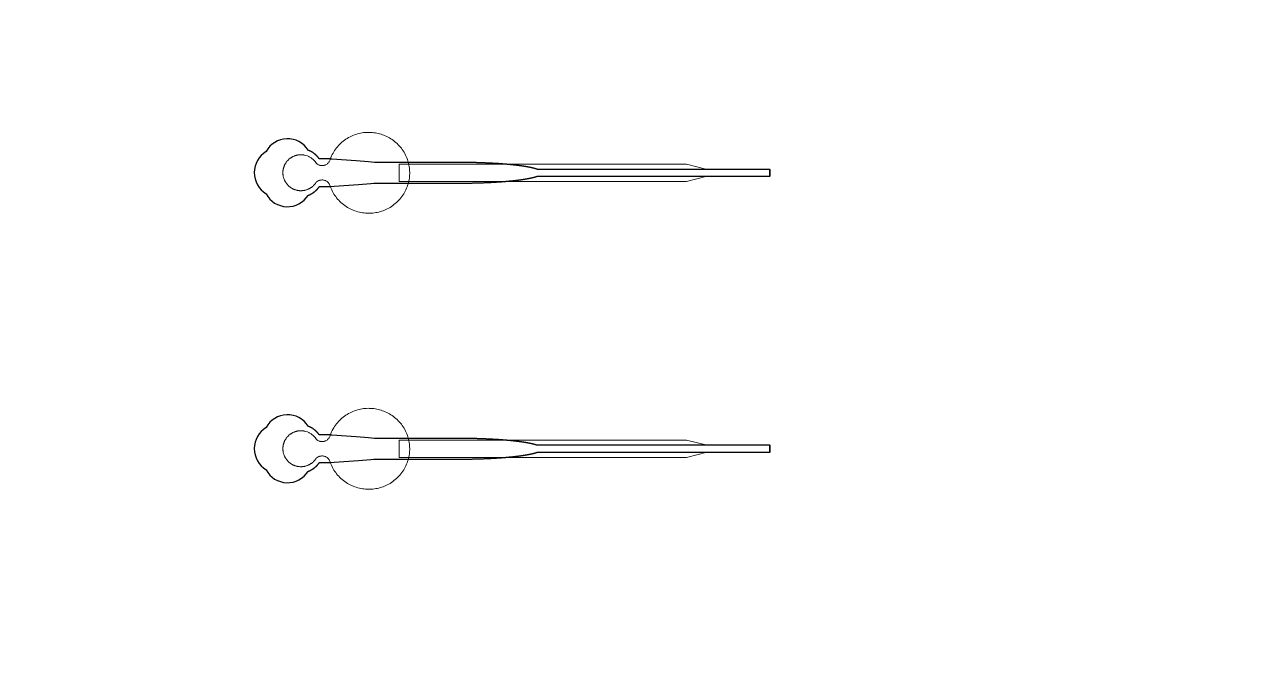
# Model space of a CAD drawing. Header units: inches. Extents: x -52997 to 52003, y -52254 to 52746.
# Drawn here: x 2442 to 11251, y 7933 to 12617 of the extents above; entities that cross this region are included whole.
import ezdxf

# ---------------------------------------------------------------- set-up
doc = ezdxf.new("R2010")
doc.units = ezdxf.units.IN
doc.header["$MEASUREMENT"] = 0
doc.layers.add('1', color=1, linetype='Continuous')
doc.layers.add('2', color=140, linetype='Continuous', lineweight=0)
doc.layers.add('3', color=90, linetype='Continuous', lineweight=0)

msp = doc.modelspace()

# ---------------------------------------------------------------- linework, layer by layer
at = {"layer": '1'}
for points in [[(-16283.4, -47485.7), (0, -47485.7), (16283.4, -47485.7, 5.999107)], [(-16250, -47285.7), (0, -47285.7), (16250, -47285.7, 5.986812)], [(-13685.8, -45485.7), (0, -45485.7), (13685.8, -45485.7, 6.794322)], [(4496.9, 11377.2), (4497.2, 11377.3), (4498.1, 11377.6), (4498.9, 11378), (4499.7, 11378.3), (4500.6, 11378.6), (4501.4, 11379), (4502.3, 11379.4), (4503.1, 11379.7), (4504, 11380.1), (4504.8, 11380.5), (4505.7, 11380.8), (4506.6, 11381.2), (4507.4, 11381.6), (4508.3, 11382), (4509.1, 11382.4), (4510, 11382.8), (4510.8, 11383.3), (4511.7, 11383.7), (4512.6, 11384.1), (4513.4, 11384.5), (4514.3, 11385), (4515.1, 11385.4), (4516, 11385.9), (4516.8, 11386.3), (4517.7, 11386.8), (4518.6, 11387.3), (4519.4, 11387.8), (4520.3, 11388.2), (4521.1, 11388.7), (4522, 11389.2), (4522.8, 11389.7), (4523.7, 11390.2), (4524.5, 11390.8), (4525.4, 11391.3), (4526.2, 11391.8), (4527.1, 11392.3), (4527.9, 11392.9), (4528.8, 11393.4), (4529.6, 11393.9), (4530.5, 11394.5), (4531.3, 11395.1), (4532.1, 11395.6), (4533, 11396.2), (4533.8, 11396.8), (4534.6, 11397.3), (4535.5, 11397.9), (4536.3, 11398.5), (4537.1, 11399.1), (4537.9, 11399.7), (4538.8, 11400.3), (4539.6, 11400.9), (4540.4, 11401.5), (4541.2, 11402.2), (4542, 11402.8), (4542.8, 11403.4), (4543.6, 11404), (4544.4, 11404.7), (4545.2, 11405.3), (4546, 11406), (4546.8, 11406.6), (4547.6, 11407.3), (4548.4, 11407.9), (4549.1, 11408.6), (4549.9, 11409.3), (4550.7, 11409.9), (4551.4, 11410.6), (4552.2, 11411.3), (4553, 11412), (4553.7, 11412.7), (4554.5, 11413.4), (4555.2, 11414), (4555.9, 11414.7), (4556.7, 11415.4), (4557.4, 11416.2), (4558.1, 11416.9), (4558.8, 11417.6), (4559.6, 11418.3), (4560.3, 11419), (4561, 11419.7), (4561.7, 11420.5), (4562.4, 11421.2), (4563.1, 11421.9), (4563.7, 11422.6), (4564.4, 11423.4), (4565.1, 11424.1), (4565.8, 11424.9), (4566.4, 11425.6), (4567.1, 11426.3), (4567.7, 11427.1), (4568.4, 11427.8), (4569, 11428.6), (4569.6, 11429.3), (4570.3, 11430.1), (4570.9, 11430.8), (4571.5, 11431.6), (4572.1, 11432.4), (4572.7, 11433.1), (4573.3, 11433.9), (4573.9, 11434.7), (4574.5, 11435.4), (4575.1, 11436.2), (4575.6, 11436.9), (4576.2, 11437.7), (4576.8, 11438.5), (4577.3, 11439.3), (4577.9, 11440), (4578.4, 11440.8), (4622, 11440.8), (4643.8, 11440.8), (4654.7, 11440.8), (4657.4, 11440.8), (4658.8, 11440.8), (4658.8, 11440.8), (4658.8, 11440.8), (4658.8, 11440.8), (4658.8, 11440.8), (4658.9, 11440.8), (4659, 11440.8), (4659.3, 11440.8), (4660, 11440.9), (4661.4, 11441), (4664.1, 11441.2), (4686.2, 11442.9), (4862.9, 11456.4), (4951.2, 11463.2), (4973.3, 11464.9), (4984.3, 11465.8), (4984.6, 11465.8), (4984.7, 11465.8), (4984.8, 11465.8), (4984.8, 11465.8), (4984.9, 11465.8), (4985.3, 11465.8), (5245.8, 11465.8), (5252.1, 11465.8), (5264.6, 11465.8), (5365.1, 11465.8), (5566.2, 11465.8), (5578.7, 11465.8), (5585, 11465.8), (5588.1, 11465.8), (5589.7, 11465.8), (5590.1, 11465.8), (5590.3, 11465.8), (5590.4, 11465.8), (5590.5, 11465.8), (5590.5, 11465.8), (5590.5, 11465.8), (5591.1, 11465.8), (5595.7, 11465.8), (5600.3, 11465.8), (5604.9, 11465.8), (5609.5, 11465.8), (5614.2, 11465.9), (5618.8, 11465.9), (5623.5, 11465.9), (5628.2, 11465.9), (5632.8, 11466), (5637.6, 11466), (5642.3, 11466.1), (5647, 11466.1), (5651.7, 11466.2), (5656.5, 11466.3), (5661.2, 11466.3), (5666, 11466.4), (5670.7, 11466.5), (5675.5, 11466.6), (5680.3, 11466.6), (5685.1, 11466.7), (5689.9, 11466.8), (5694.7, 11466.9), (5699.5, 11467), (5704.3, 11467.2), (5709.1, 11467.3), (5713.9, 11467.4), (5718.8, 11467.5), (5723.6, 11467.7), (5728.4, 11467.8), (5733.3, 11468), (5738.1, 11468.1), (5742.9, 11468.3), (5747.8, 11468.4), (5752.6, 11468.6), (5757.4, 11468.8), (5762.2, 11468.9), (5767.1, 11469.1), (5771.9, 11469.3), (5776.7, 11469.5), (5781.5, 11469.7), (5786.4, 11469.9), (5791.2, 11470.1), (5796, 11470.3), (5800.8, 11470.6), (5805.6, 11470.8), (5810.3, 11471), (5815.1, 11471.3), (5819.9, 11471.5), (5824.7, 11471.7), (5829.4, 11472), (5834.1, 11472.3), (5838.9, 11472.5), (5843.6, 11472.8), (5848.3, 11473.1), (5853, 11473.4), (5857.7, 11473.6), (5862.3, 11473.9), (5867, 11474.2), (5871.6, 11474.5), (5876.3, 11474.8), (5880.9, 11475.2), (5885.5, 11475.5), (5890, 11475.8), (5892.3, 11476), (5894.6, 11476.1), (5896.9, 11476.3), (5899.1, 11476.5), (5901.4, 11476.7), (5903.6, 11476.8), (5905.9, 11477), (5908.1, 11477.2), (5910.4, 11477.3), (5912.6, 11477.5), (5914.8, 11477.7), (5917.1, 11477.9), (5919.3, 11478.1), (5921.5, 11478.2), (5923.7, 11478.4), (5925.9, 11478.6), (5928.1, 11478.8), (5930.3, 11479), (5932.5, 11479.2), (5934.7, 11479.4), (5936.9, 11479.6), (5939, 11479.7), (5941.2, 11479.9), (5943.3, 11480.1), (5945.5, 11480.3), (5947.6, 11480.5), (5949.8, 11480.7), (5951.9, 11480.9), (5954, 11481.1), (5956.1, 11481.3), (5958.3, 11481.5), (5960.4, 11481.7), (5962.5, 11481.9), (5964.6, 11482.2), (5966.6, 11482.4), (5968.7, 11482.6), (5970.8, 11482.8), (5972.8, 11483), (5974.9, 11483.2), (5977, 11483.4), (5979, 11483.6), (5981, 11483.9), (5983.1, 11484.1), (5985.1, 11484.3), (5987.1, 11484.5), (5989.1, 11484.7), (5991.1, 11485), (5993.1, 11485.2), (5995.1, 11485.4), (5997, 11485.6), (5999, 11485.9), (6001, 11486.1), (6002.9, 11486.3), (6004.8, 11486.6), (6006.8, 11486.8), (6008.7, 11487), (6010.6, 11487.3), (6012.5, 11487.5), (6014.4, 11487.7), (6016.3, 11488), (6018.2, 11488.2), (6020.1, 11488.4), (6021.9, 11488.7), (6023.8, 11488.9), (6025.6, 11489.2), (6027.5, 11489.4), (6029.3, 11489.6), (6031.1, 11489.9), (6032.9, 11490.1), (6034.7, 11490.4), (6036.5, 11490.6), (6038.3, 11490.9), (6040.1, 11491.1), (6041.9, 11491.4), (6043.6, 11491.6), (6045.4, 11491.9), (6047.1, 11492.1), (6048.8, 11492.4), (6050.6, 11492.7), (6052.3, 11492.9), (6054, 11493.2), (6055.7, 11493.4), (6057.3, 11493.7), (6059, 11493.9), (6060.7, 11494.2), (6062.3, 11494.5), (6064, 11494.7), (6065.6, 11495), (6067.2, 11495.3), (6068.8, 11495.5), (6070.4, 11495.8), (6072, 11496.1), (6073.6, 11496.3), (6075.2, 11496.6), (6076.8, 11496.9), (6078.3, 11497.1), (6079.9, 11497.4), (6081.4, 11497.7), (6082.9, 11497.9), (6084.4, 11498.2), (6085.9, 11498.5), (6087.4, 11498.8), (6088.9, 11499), (6090.4, 11499.3), (6091.8, 11499.6), (6093.3, 11499.9), (6094.7, 11500.1), (6096.2, 11500.4), (6097.6, 11500.7), (6099, 11501), (6100.4, 11501.3), (6101.8, 11501.5), (6103.1, 11501.8), (6104.5, 11502.1), (6105.9, 11502.4), (6107.2, 11502.7), (6108.5, 11503), (6109.9, 11503.2), (6111.2, 11503.5), (6112.5, 11503.8), (6113.8, 11504.1), (6115, 11504.4), (6116.3, 11504.7), (6117.6, 11505), (6118.8, 11505.3), (6120.1, 11505.5), (6121.3, 11505.8), (6122.5, 11506.1), (6123.7, 11506.4), (6124.9, 11506.7), (6126.1, 11507), (6127.2, 11507.3), (6128.4, 11507.6), (6129.5, 11507.9), (6130.7, 11508.2), (6131.8, 11508.5), (6132.9, 11508.7), (6134, 11509), (6135.1, 11509.3), (6136.2, 11509.6), (6137.3, 11509.9), (6138.3, 11510.2), (6139.4, 11510.5), (6140.4, 11510.8), (6141.5, 11511.1), (6142.5, 11511.4), (6143.5, 11511.7), (6144.5, 11512), (6145.5, 11512.3), (6146.4, 11512.6), (6147.4, 11512.9), (6148.3, 11513.2), (6149.3, 11513.5), (6150.2, 11513.8), (6151.1, 11514.1), (6152, 11514.4), (6152.9, 11514.7), (6153.8, 11515), (6154.7, 11515.3), (6156.1, 11515.8), (7841.7, 11515.6), (7841.7, 11565.8), (6156.2, 11565.8), (6155.9, 11565.9), (6155, 11566.2), (6154.2, 11566.5), (6153.3, 11566.8), (6152.4, 11567.1), (6151.5, 11567.4), (6150.6, 11567.7), (6149.6, 11568), (6148.7, 11568.3), (6147.7, 11568.6), (6146.8, 11568.9), (6145.8, 11569.2), (6144.8, 11569.5), (6143.8, 11569.8), (6142.8, 11570.1), (6141.8, 11570.4), (6140.8, 11570.7), (6139.7, 11571), (6138.7, 11571.3), (6137.6, 11571.6), (6136.6, 11571.9), (6135.5, 11572.2), (6134.4, 11572.5), (6133.3, 11572.8), (6132.2, 11573), (6131, 11573.3), (6129.9, 11573.6), (6128.8, 11573.9), (6127.6, 11574.2), (6126.4, 11574.5), (6125.2, 11574.8), (6124.1, 11575.1), (6122.8, 11575.4), (6121.6, 11575.7), (6120.4, 11576), (6119.2, 11576.3), (6117.9, 11576.5), (6116.7, 11576.8), (6115.4, 11577.1), (6114.1, 11577.4), (6112.8, 11577.7), (6111.5, 11578), (6110.2, 11578.3), (6108.9, 11578.6), (6107.6, 11578.8), (6106.2, 11579.1), (6104.9, 11579.4), (6103.5, 11579.7), (6102.1, 11580), (6100.7, 11580.3), (6099.3, 11580.5), (6097.9, 11580.8), (6096.5, 11581.1), (6095.1, 11581.4), (6093.6, 11581.7), (6092.2, 11581.9), (6090.7, 11582.2), (6089.3, 11582.5), (6087.8, 11582.8), (6086.3, 11583), (6084.8, 11583.3), (6083.3, 11583.6), (6081.7, 11583.9), (6080.2, 11584.1), (6078.7, 11584.4), (6077.1, 11584.7), (6075.6, 11584.9), (6074, 11585.2), (6072.4, 11585.5), (6070.8, 11585.7), (6069.2, 11586), (6067.6, 11586.3), (6066, 11586.5), (6064.3, 11586.8), (6062.7, 11587.1), (6061, 11587.3), (6059.4, 11587.6), (6057.7, 11587.9), (6056, 11588.1), (6054.3, 11588.4), (6052.6, 11588.6), (6050.9, 11588.9), (6049.2, 11589.1), (6047.5, 11589.4), (6045.7, 11589.7), (6044, 11589.9), (6042.2, 11590.2), (6040.5, 11590.4), (6038.7, 11590.7), (6036.9, 11590.9), (6035.1, 11591.2), (6033.3, 11591.4), (6031.5, 11591.6), (6029.7, 11591.9), (6027.8, 11592.1), (6026, 11592.4), (6024.2, 11592.6), (6022.3, 11592.9), (6020.4, 11593.1), (6018.6, 11593.3), (6016.7, 11593.6), (6014.8, 11593.8), (6012.9, 11594.1), (6011, 11594.3), (6009.1, 11594.5), (6007.2, 11594.8), (6005.2, 11595), (6003.3, 11595.2), (6001.3, 11595.5), (5999.4, 11595.7), (5997.4, 11595.9), (5995.5, 11596.1), (5993.5, 11596.4), (5991.5, 11596.6), (5989.5, 11596.8), (5987.5, 11597), (5985.5, 11597.2), (5983.5, 11597.5), (5981.5, 11597.7), (5979.4, 11597.9), (5977.4, 11598.1), (5975.3, 11598.3), (5973.3, 11598.5), (5971.2, 11598.8), (5969.2, 11599), (5967.1, 11599.2), (5965, 11599.4), (5962.9, 11599.6), (5960.8, 11599.8), (5958.7, 11600), (5956.6, 11600.2), (5954.5, 11600.4), (5952.4, 11600.6), (5950.3, 11600.8), (5948.1, 11601), (5946, 11601.2), (5943.8, 11601.4), (5941.7, 11601.6), (5939.5, 11601.8), (5937.4, 11602), (5935.2, 11602.2), (5933, 11602.4), (5930.8, 11602.6), (5928.6, 11602.8), (5926.4, 11602.9), (5924.3, 11603.1), (5922, 11603.3), (5919.8, 11603.5), (5917.6, 11603.7), (5915.4, 11603.8), (5913.2, 11604), (5910.9, 11604.2), (5908.7, 11604.4), (5906.5, 11604.6), (5904.2, 11604.7), (5902, 11604.9), (5899.7, 11605.1), (5897.5, 11605.2), (5895.2, 11605.4), (5892.9, 11605.6), (5888.4, 11605.9), (5883.8, 11606.2), (5879.2, 11606.5), (5874.6, 11606.9), (5870, 11607.2), (5865.4, 11607.5), (5860.7, 11607.8), (5856.1, 11608), (5851.4, 11608.3), (5846.7, 11608.6), (5842, 11608.9), (5837.3, 11609.2), (5832.6, 11609.4), (5827.9, 11609.7), (5823.1, 11609.9), (5818.4, 11610.2), (5813.6, 11610.4), (5808.9, 11610.7), (5804.1, 11610.9), (5799.3, 11611.1), (5794.5, 11611.3), (5789.8, 11611.5), (5785, 11611.7), (5780.2, 11611.9), (5775.4, 11612.1), (5770.6, 11612.3), (5765.8, 11612.5), (5761, 11612.7), (5756.2, 11612.9), (5751.3, 11613.1), (5746.5, 11613.2), (5741.7, 11613.4), (5736.9, 11613.5), (5732.1, 11613.7), (5727.3, 11613.8), (5722.5, 11614), (5717.7, 11614.1), (5712.9, 11614.2), (5708.1, 11614.3), (5703.3, 11614.5), (5698.5, 11614.6), (5693.8, 11614.7), (5689, 11614.8), (5684.2, 11614.9), (5679.5, 11615), (5674.7, 11615.1), (5670, 11615.1), (5665.2, 11615.2), (5660.5, 11615.3), (5655.8, 11615.4), (5651.1, 11615.4), (5646.4, 11615.5), (5641.7, 11615.5), (5637, 11615.6), (5632.3, 11615.6), (5627.7, 11615.7), (5623, 11615.7), (5618.4, 11615.7), (5613.8, 11615.7), (5609.1, 11615.8), (5604.5, 11615.8), (5602.3, 11615.8), (5601.7, 11615.8), (5601.4, 11615.8), (5601.3, 11615.8), (5601.1, 11615.8), (5599.5, 11615.8), (5593.1, 11615.8), (5580.3, 11615.8), (5529.4, 11615.8), (5325.4, 11615.8), (5274.4, 11615.8), (5248.9, 11615.8), (5242.6, 11615.8), (5241, 11615.8), (4985.2, 11615.8), (4984.8, 11615.8), (4984.8, 11615.8), (4984.7, 11615.8), (4984.7, 11615.8), (4984.6, 11615.8), (4984.3, 11615.8), (4982.9, 11615.9), (4977.4, 11616.3), (4933.2, 11619.7), (4844.9, 11626.5), (4668.2, 11640.1), (4662.7, 11640.5), (4659.9, 11640.7), (4659.3, 11640.8), (4658.9, 11640.8), (4658.9, 11640.8), (4658.8, 11640.8), (4658.8, 11640.8), (4658.8, 11640.8), (4658.8, 11640.8), (4658.8, 11640.8), (4658.4, 11640.8), (4655.7, 11640.8), (4650.3, 11640.8), (4639.4, 11640.8), (4617.6, 11640.8), (4595.8, 11640.8), (4584.9, 11640.8), (4579.4, 11640.8), (4578.7, 11640.8), (4578.6, 11640.8), (4578.5, 11640.8), (4578.4, 11640.8), (4578.4, 11640.8), (4578.4, 11640.8), (4578.4, 11640.8), (4578, 11641.4), (4577.2, 11642.5), (4576.4, 11643.6), (4575.6, 11644.7), (4574.7, 11645.9), (4573.9, 11647), (4573, 11648.1), (4572.2, 11649.2), (4571.3, 11650.3), (4570.4, 11651.4), (4569.5, 11652.5), (4568.5, 11653.6), (4567.6, 11654.7), (4566.6, 11655.8), (4565.7, 11656.9), (4564.7, 11658), (4563.7, 11659.1), (4562.7, 11660.2), (4561.7, 11661.2), (4560.7, 11662.3), (4559.6, 11663.4), (4558.6, 11664.4), (4557.5, 11665.5), (4556.4, 11666.5), (4555.3, 11667.6), (4554.2, 11668.6), (4553.1, 11669.6), (4552, 11670.6), (4550.9, 11671.6), (4549.7, 11672.6), (4548.6, 11673.6), (4547.4, 11674.6), (4546.2, 11675.6), (4545, 11676.6), (4543.8, 11677.5), (4542.6, 11678.5), (4541.4, 11679.4), (4540.2, 11680.4), (4538.9, 11681.3), (4537.7, 11682.2), (4536.4, 11683.1), (4535.2, 11684), (4533.9, 11684.9), (4532.6, 11685.8), (4531.3, 11686.7), (4530, 11687.5), (4528.7, 11688.4), (4527.4, 11689.2), (4526, 11690), (4524.7, 11690.8), (4523.4, 11691.6), (4522, 11692.4), (4520.7, 11693.2), (4519.3, 11694), (4517.9, 11694.7), (4516.5, 11695.5), (4515.2, 11696.2), (4513.8, 11696.9), (4512.4, 11697.6), (4511, 11698.3), (4509.6, 11699), (4508.2, 11699.7), (4506.7, 11700.3), (4505.3, 11700.9), (4503.9, 11701.6), (4502.5, 11702.2), (4501.1, 11702.8), (4499.6, 11703.3), (4498.2, 11703.9), (4497, 11704.4, 0.576044), (4192.4, 11695.1, 0.560065), (4192.4, 11388.6, 0.578435)], [(4496.9, 9377.2), (4497.2, 9377.3), (4498.1, 9377.6), (4498.9, 9378), (4499.7, 9378.3), (4500.6, 9378.6), (4501.4, 9379), (4502.3, 9379.4), (4503.1, 9379.7), (4504, 9380.1), (4504.8, 9380.5), (4505.7, 9380.8), (4506.6, 9381.2), (4507.4, 9381.6), (4508.3, 9382), (4509.1, 9382.4), (4510, 9382.8), (4510.8, 9383.3), (4511.7, 9383.7), (4512.6, 9384.1), (4513.4, 9384.5), (4514.3, 9385), (4515.1, 9385.4), (4516, 9385.9), (4516.8, 9386.3), (4517.7, 9386.8), (4518.6, 9387.3), (4519.4, 9387.8), (4520.3, 9388.2), (4521.1, 9388.7), (4522, 9389.2), (4522.8, 9389.7), (4523.7, 9390.2), (4524.5, 9390.8), (4525.4, 9391.3), (4526.2, 9391.8), (4527.1, 9392.3), (4527.9, 9392.9), (4528.8, 9393.4), (4529.6, 9393.9), (4530.5, 9394.5), (4531.3, 9395.1), (4532.1, 9395.6), (4533, 9396.2), (4533.8, 9396.8), (4534.6, 9397.3), (4535.5, 9397.9), (4536.3, 9398.5), (4537.1, 9399.1), (4537.9, 9399.7), (4538.8, 9400.3), (4539.6, 9400.9), (4540.4, 9401.5), (4541.2, 9402.2), (4542, 9402.8), (4542.8, 9403.4), (4543.6, 9404), (4544.4, 9404.7), (4545.2, 9405.3), (4546, 9406), (4546.8, 9406.6), (4547.6, 9407.3), (4548.4, 9407.9), (4549.1, 9408.6), (4549.9, 9409.3), (4550.7, 9409.9), (4551.4, 9410.6), (4552.2, 9411.3), (4553, 9412), (4553.7, 9412.7), (4554.5, 9413.4), (4555.2, 9414), (4555.9, 9414.7), (4556.7, 9415.4), (4557.4, 9416.2), (4558.1, 9416.9), (4558.8, 9417.6), (4559.6, 9418.3), (4560.3, 9419), (4561, 9419.7), (4561.7, 9420.5), (4562.4, 9421.2), (4563.1, 9421.9), (4563.7, 9422.6), (4564.4, 9423.4), (4565.1, 9424.1), (4565.8, 9424.9), (4566.4, 9425.6), (4567.1, 9426.3), (4567.7, 9427.1), (4568.4, 9427.8), (4569, 9428.6), (4569.6, 9429.3), (4570.3, 9430.1), (4570.9, 9430.8), (4571.5, 9431.6), (4572.1, 9432.4), (4572.7, 9433.1), (4573.3, 9433.9), (4573.9, 9434.7), (4574.5, 9435.4), (4575.1, 9436.2), (4575.6, 9436.9), (4576.2, 9437.7), (4576.8, 9438.5), (4577.3, 9439.3), (4577.9, 9440), (4578.4, 9440.8), (4622, 9440.8), (4643.8, 9440.8), (4654.7, 9440.8), (4657.4, 9440.8), (4658.8, 9440.8), (4658.8, 9440.8), (4658.8, 9440.8), (4658.8, 9440.8), (4658.8, 9440.8), (4658.9, 9440.8), (4659, 9440.8), (4659.3, 9440.8), (4660, 9440.9), (4661.4, 9441), (4664.1, 9441.2), (4686.2, 9442.9), (4862.9, 9456.4), (4951.2, 9463.2), (4973.3, 9464.9), (4984.3, 9465.8), (4984.6, 9465.8), (4984.7, 9465.8), (4984.8, 9465.8), (4984.8, 9465.8), (4984.9, 9465.8), (4985.3, 9465.8), (5245.8, 9465.8), (5252.1, 9465.8), (5264.6, 9465.8), (5365.1, 9465.8), (5566.2, 9465.8), (5578.7, 9465.8), (5585, 9465.8), (5588.1, 9465.8), (5589.7, 9465.8), (5590.1, 9465.8), (5590.3, 9465.8), (5590.4, 9465.8), (5590.5, 9465.8), (5590.5, 9465.8), (5590.5, 9465.8), (5591.1, 9465.8), (5595.7, 9465.8), (5600.3, 9465.8), (5604.9, 9465.8), (5609.5, 9465.8), (5614.2, 9465.9), (5618.8, 9465.9), (5623.5, 9465.9), (5628.2, 9465.9), (5632.8, 9466), (5637.6, 9466), (5642.3, 9466.1), (5647, 9466.1), (5651.7, 9466.2), (5656.5, 9466.3), (5661.2, 9466.3), (5666, 9466.4), (5670.7, 9466.5), (5675.5, 9466.6), (5680.3, 9466.6), (5685.1, 9466.7), (5689.9, 9466.8), (5694.7, 9466.9), (5699.5, 9467), (5704.3, 9467.2), (5709.1, 9467.3), (5713.9, 9467.4), (5718.8, 9467.5), (5723.6, 9467.7), (5728.4, 9467.8), (5733.3, 9468), (5738.1, 9468.1), (5742.9, 9468.3), (5747.8, 9468.4), (5752.6, 9468.6), (5757.4, 9468.8), (5762.2, 9468.9), (5767.1, 9469.1), (5771.9, 9469.3), (5776.7, 9469.5), (5781.5, 9469.7), (5786.4, 9469.9), (5791.2, 9470.1), (5796, 9470.3), (5800.8, 9470.6), (5805.6, 9470.8), (5810.3, 9471), (5815.1, 9471.3), (5819.9, 9471.5), (5824.7, 9471.7), (5829.4, 9472), (5834.1, 9472.3), (5838.9, 9472.5), (5843.6, 9472.8), (5848.3, 9473.1), (5853, 9473.4), (5857.7, 9473.6), (5862.3, 9473.9), (5867, 9474.2), (5871.6, 9474.5), (5876.3, 9474.8), (5880.9, 9475.2), (5885.5, 9475.5), (5890, 9475.8), (5892.3, 9476), (5894.6, 9476.1), (5896.9, 9476.3), (5899.1, 9476.5), (5901.4, 9476.7), (5903.6, 9476.8), (5905.9, 9477), (5908.1, 9477.2), (5910.4, 9477.3), (5912.6, 9477.5), (5914.8, 9477.7), (5917.1, 9477.9), (5919.3, 9478.1), (5921.5, 9478.2), (5923.7, 9478.4), (5925.9, 9478.6), (5928.1, 9478.8), (5930.3, 9479), (5932.5, 9479.2), (5934.7, 9479.4), (5936.9, 9479.6), (5939, 9479.7), (5941.2, 9479.9), (5943.3, 9480.1), (5945.5, 9480.3), (5947.6, 9480.5), (5949.8, 9480.7), (5951.9, 9480.9), (5954, 9481.1), (5956.1, 9481.3), (5958.3, 9481.5), (5960.4, 9481.7), (5962.5, 9481.9), (5964.6, 9482.2), (5966.6, 9482.4), (5968.7, 9482.6), (5970.8, 9482.8), (5972.8, 9483), (5974.9, 9483.2), (5977, 9483.4), (5979, 9483.6), (5981, 9483.9), (5983.1, 9484.1), (5985.1, 9484.3), (5987.1, 9484.5), (5989.1, 9484.7), (5991.1, 9485), (5993.1, 9485.2), (5995.1, 9485.4), (5997, 9485.6), (5999, 9485.9), (6001, 9486.1), (6002.9, 9486.3), (6004.8, 9486.6), (6006.8, 9486.8), (6008.7, 9487), (6010.6, 9487.3), (6012.5, 9487.5), (6014.4, 9487.7), (6016.3, 9488), (6018.2, 9488.2), (6020.1, 9488.4), (6021.9, 9488.7), (6023.8, 9488.9), (6025.6, 9489.2), (6027.5, 9489.4), (6029.3, 9489.6), (6031.1, 9489.9), (6032.9, 9490.1), (6034.7, 9490.4), (6036.5, 9490.6), (6038.3, 9490.9), (6040.1, 9491.1), (6041.9, 9491.4), (6043.6, 9491.6), (6045.4, 9491.9), (6047.1, 9492.1), (6048.8, 9492.4), (6050.6, 9492.7), (6052.3, 9492.9), (6054, 9493.2), (6055.7, 9493.4), (6057.3, 9493.7), (6059, 9493.9), (6060.7, 9494.2), (6062.3, 9494.5), (6064, 9494.7), (6065.6, 9495), (6067.2, 9495.3), (6068.8, 9495.5), (6070.4, 9495.8), (6072, 9496.1), (6073.6, 9496.3), (6075.2, 9496.6), (6076.8, 9496.9), (6078.3, 9497.1), (6079.9, 9497.4), (6081.4, 9497.7), (6082.9, 9497.9), (6084.4, 9498.2), (6085.9, 9498.5), (6087.4, 9498.8), (6088.9, 9499), (6090.4, 9499.3), (6091.8, 9499.6), (6093.3, 9499.9), (6094.7, 9500.1), (6096.2, 9500.4), (6097.6, 9500.7), (6099, 9501), (6100.4, 9501.3), (6101.8, 9501.5), (6103.1, 9501.8), (6104.5, 9502.1), (6105.9, 9502.4), (6107.2, 9502.7), (6108.5, 9503), (6109.9, 9503.2), (6111.2, 9503.5), (6112.5, 9503.8), (6113.8, 9504.1), (6115, 9504.4), (6116.3, 9504.7), (6117.6, 9505), (6118.8, 9505.3), (6120.1, 9505.5), (6121.3, 9505.8), (6122.5, 9506.1), (6123.7, 9506.4), (6124.9, 9506.7), (6126.1, 9507), (6127.2, 9507.3), (6128.4, 9507.6), (6129.5, 9507.9), (6130.7, 9508.2), (6131.8, 9508.5), (6132.9, 9508.7), (6134, 9509), (6135.1, 9509.3), (6136.2, 9509.6), (6137.3, 9509.9), (6138.3, 9510.2), (6139.4, 9510.5), (6140.4, 9510.8), (6141.5, 9511.1), (6142.5, 9511.4), (6143.5, 9511.7), (6144.5, 9512), (6145.5, 9512.3), (6146.4, 9512.6), (6147.4, 9512.9), (6148.3, 9513.2), (6149.3, 9513.5), (6150.2, 9513.8), (6151.1, 9514.1), (6152, 9514.4), (6152.9, 9514.7), (6153.8, 9515), (6154.7, 9515.3), (6156.1, 9515.8), (7841.7, 9515.6), (7841.7, 9565.8), (6156.2, 9565.8), (6155.9, 9565.9), (6155, 9566.2), (6154.2, 9566.5), (6153.3, 9566.8), (6152.4, 9567.1), (6151.5, 9567.4), (6150.6, 9567.7), (6149.6, 9568), (6148.7, 9568.3), (6147.7, 9568.6), (6146.8, 9568.9), (6145.8, 9569.2), (6144.8, 9569.5), (6143.8, 9569.8), (6142.8, 9570.1), (6141.8, 9570.4), (6140.8, 9570.7), (6139.7, 9571), (6138.7, 9571.3), (6137.6, 9571.6), (6136.6, 9571.9), (6135.5, 9572.2), (6134.4, 9572.5), (6133.3, 9572.8), (6132.2, 9573), (6131, 9573.3), (6129.9, 9573.6), (6128.8, 9573.9), (6127.6, 9574.2), (6126.4, 9574.5), (6125.2, 9574.8), (6124.1, 9575.1), (6122.8, 9575.4), (6121.6, 9575.7), (6120.4, 9576), (6119.2, 9576.3), (6117.9, 9576.5), (6116.7, 9576.8), (6115.4, 9577.1), (6114.1, 9577.4), (6112.8, 9577.7), (6111.5, 9578), (6110.2, 9578.3), (6108.9, 9578.6), (6107.6, 9578.8), (6106.2, 9579.1), (6104.9, 9579.4), (6103.5, 9579.7), (6102.1, 9580), (6100.7, 9580.3), (6099.3, 9580.5), (6097.9, 9580.8), (6096.5, 9581.1), (6095.1, 9581.4), (6093.6, 9581.7), (6092.2, 9581.9), (6090.7, 9582.2), (6089.3, 9582.5), (6087.8, 9582.8), (6086.3, 9583), (6084.8, 9583.3), (6083.3, 9583.6), (6081.7, 9583.9), (6080.2, 9584.1), (6078.7, 9584.4), (6077.1, 9584.7), (6075.6, 9584.9), (6074, 9585.2), (6072.4, 9585.5), (6070.8, 9585.7), (6069.2, 9586), (6067.6, 9586.3), (6066, 9586.5), (6064.3, 9586.8), (6062.7, 9587.1), (6061, 9587.3), (6059.4, 9587.6), (6057.7, 9587.9), (6056, 9588.1), (6054.3, 9588.4), (6052.6, 9588.6), (6050.9, 9588.9), (6049.2, 9589.1), (6047.5, 9589.4), (6045.7, 9589.7), (6044, 9589.9), (6042.2, 9590.2), (6040.5, 9590.4), (6038.7, 9590.7), (6036.9, 9590.9), (6035.1, 9591.2), (6033.3, 9591.4), (6031.5, 9591.6), (6029.7, 9591.9), (6027.8, 9592.1), (6026, 9592.4), (6024.2, 9592.6), (6022.3, 9592.9), (6020.4, 9593.1), (6018.6, 9593.3), (6016.7, 9593.6), (6014.8, 9593.8), (6012.9, 9594.1), (6011, 9594.3), (6009.1, 9594.5), (6007.2, 9594.8), (6005.2, 9595), (6003.3, 9595.2), (6001.3, 9595.5), (5999.4, 9595.7), (5997.4, 9595.9), (5995.5, 9596.1), (5993.5, 9596.4), (5991.5, 9596.6), (5989.5, 9596.8), (5987.5, 9597), (5985.5, 9597.2), (5983.5, 9597.5), (5981.5, 9597.7), (5979.4, 9597.9), (5977.4, 9598.1), (5975.3, 9598.3), (5973.3, 9598.5), (5971.2, 9598.8), (5969.2, 9599), (5967.1, 9599.2), (5965, 9599.4), (5962.9, 9599.6), (5960.8, 9599.8), (5958.7, 9600), (5956.6, 9600.2), (5954.5, 9600.4), (5952.4, 9600.6), (5950.3, 9600.8), (5948.1, 9601), (5946, 9601.2), (5943.8, 9601.4), (5941.7, 9601.6), (5939.5, 9601.8), (5937.4, 9602), (5935.2, 9602.2), (5933, 9602.4), (5930.8, 9602.6), (5928.6, 9602.8), (5926.4, 9602.9), (5924.3, 9603.1), (5922, 9603.3), (5919.8, 9603.5), (5917.6, 9603.7), (5915.4, 9603.8), (5913.2, 9604), (5910.9, 9604.2), (5908.7, 9604.4), (5906.5, 9604.6), (5904.2, 9604.7), (5902, 9604.9), (5899.7, 9605.1), (5897.5, 9605.2), (5895.2, 9605.4), (5892.9, 9605.6), (5888.4, 9605.9), (5883.8, 9606.2), (5879.2, 9606.5), (5874.6, 9606.9), (5870, 9607.2), (5865.4, 9607.5), (5860.7, 9607.8), (5856.1, 9608), (5851.4, 9608.3), (5846.7, 9608.6), (5842, 9608.9), (5837.3, 9609.2), (5832.6, 9609.4), (5827.9, 9609.7), (5823.1, 9609.9), (5818.4, 9610.2), (5813.6, 9610.4), (5808.9, 9610.7), (5804.1, 9610.9), (5799.3, 9611.1), (5794.5, 9611.3), (5789.8, 9611.5), (5785, 9611.7), (5780.2, 9611.9), (5775.4, 9612.1), (5770.6, 9612.3), (5765.8, 9612.5), (5761, 9612.7), (5756.2, 9612.9), (5751.3, 9613.1), (5746.5, 9613.2), (5741.7, 9613.4), (5736.9, 9613.5), (5732.1, 9613.7), (5727.3, 9613.8), (5722.5, 9614), (5717.7, 9614.1), (5712.9, 9614.2), (5708.1, 9614.3), (5703.3, 9614.5), (5698.5, 9614.6), (5693.8, 9614.7), (5689, 9614.8), (5684.2, 9614.9), (5679.5, 9615), (5674.7, 9615.1), (5670, 9615.1), (5665.2, 9615.2), (5660.5, 9615.3), (5655.8, 9615.4), (5651.1, 9615.4), (5646.4, 9615.5), (5641.7, 9615.5), (5637, 9615.6), (5632.3, 9615.6), (5627.7, 9615.7), (5623, 9615.7), (5618.4, 9615.7), (5613.8, 9615.7), (5609.1, 9615.8), (5604.5, 9615.8), (5602.3, 9615.8), (5601.7, 9615.8), (5601.4, 9615.8), (5601.3, 9615.8), (5601.1, 9615.8), (5599.5, 9615.8), (5593.1, 9615.8), (5580.3, 9615.8), (5529.4, 9615.8), (5325.4, 9615.8), (5274.4, 9615.8), (5248.9, 9615.8), (5242.6, 9615.8), (5241, 9615.8), (4985.2, 9615.8), (4984.8, 9615.8), (4984.8, 9615.8), (4984.7, 9615.8), (4984.7, 9615.8), (4984.6, 9615.8), (4984.3, 9615.8), (4982.9, 9615.9), (4977.4, 9616.3), (4933.2, 9619.7), (4844.9, 9626.5), (4668.2, 9640.1), (4662.7, 9640.5), (4659.9, 9640.7), (4659.3, 9640.8), (4658.9, 9640.8), (4658.9, 9640.8), (4658.8, 9640.8), (4658.8, 9640.8), (4658.8, 9640.8), (4658.8, 9640.8), (4658.8, 9640.8), (4658.4, 9640.8), (4655.7, 9640.8), (4650.3, 9640.8), (4639.4, 9640.8), (4617.6, 9640.8), (4595.8, 9640.8), (4584.9, 9640.8), (4579.4, 9640.8), (4578.7, 9640.8), (4578.6, 9640.8), (4578.5, 9640.8), (4578.4, 9640.8), (4578.4, 9640.8), (4578.4, 9640.8), (4578.4, 9640.8), (4578, 9641.4), (4577.2, 9642.5), (4576.4, 9643.6), (4575.6, 9644.7), (4574.7, 9645.9), (4573.9, 9647), (4573, 9648.1), (4572.2, 9649.2), (4571.3, 9650.3), (4570.4, 9651.4), (4569.5, 9652.5), (4568.5, 9653.6), (4567.6, 9654.7), (4566.6, 9655.8), (4565.7, 9656.9), (4564.7, 9658), (4563.7, 9659.1), (4562.7, 9660.2), (4561.7, 9661.2), (4560.7, 9662.3), (4559.6, 9663.4), (4558.6, 9664.4), (4557.5, 9665.5), (4556.4, 9666.5), (4555.3, 9667.6), (4554.2, 9668.6), (4553.1, 9669.6), (4552, 9670.6), (4550.9, 9671.6), (4549.7, 9672.6), (4548.6, 9673.6), (4547.4, 9674.6), (4546.2, 9675.6), (4545, 9676.6), (4543.8, 9677.5), (4542.6, 9678.5), (4541.4, 9679.4), (4540.2, 9680.4), (4538.9, 9681.3), (4537.7, 9682.2), (4536.4, 9683.1), (4535.2, 9684), (4533.9, 9684.9), (4532.6, 9685.8), (4531.3, 9686.7), (4530, 9687.5), (4528.7, 9688.4), (4527.4, 9689.2), (4526, 9690), (4524.7, 9690.8), (4523.4, 9691.6), (4522, 9692.4), (4520.7, 9693.2), (4519.3, 9694), (4517.9, 9694.7), (4516.5, 9695.5), (4515.2, 9696.2), (4513.8, 9696.9), (4512.4, 9697.6), (4511, 9698.3), (4509.6, 9699), (4508.2, 9699.7), (4506.7, 9700.3), (4505.3, 9700.9), (4503.9, 9701.6), (4502.5, 9702.2), (4501.1, 9702.8), (4499.6, 9703.3), (4498.2, 9703.9), (4497, 9704.4, 0.576044), (4192.4, 9695.1, 0.560065), (4192.4, 9388.6, 0.578435)]]:
    msp.add_lwpolyline(points, format="xyb", close=True, dxfattribs=at)
msp.add_circle((-497.2, 245.8), 52500, dxfattribs=at)
at = {"layer": '2'}
for points in [[(-16283.4, -47485.7), (0, -47485.7), (16283.4, -47485.7, 5.999107)], [(-16250, -47285.7), (0, -47285.7), (16250, -47285.7, 5.986812)], [(-13685.8, -45485.7), (0, -45485.7), (13685.8, -45485.7, 6.794322)]]:
    msp.add_lwpolyline(points, format="xyb", close=True, dxfattribs=at)
msp.add_circle((-497.2, 245.8), 52500, dxfattribs=at)
for points in [[(4553.8, 11470.3), (4576, 11493.4), (4607.6, 11488.2), (4639.3, 11483), (4652.9, 11453.9), (4728.3, 11213.1), (4980.3, 11250.8), (5232.4, 11288.4), (5232.5, 11540.6), (5232.6, 11792.7), (4980.6, 11830.6), (4728.7, 11868.6), (4653, 11627.8), (4639.8, 11599.3), (4608.9, 11593.6), (4578.1, 11587.8), (4555.5, 11609.6), (4504.1, 11693), (4409.7, 11666.9), (4315.3, 11640.8), (4314.1, 11542.8), (4313, 11444.9), (4406.7, 11416.5), (4500.4, 11388.1), (4553.8, 11470.3)], [(4553.8, 9470.3), (4576, 9493.4), (4607.6, 9488.2), (4639.3, 9483), (4652.9, 9453.9), (4728.3, 9213.1), (4980.3, 9250.8), (5232.4, 9288.4), (5232.5, 9540.6), (5232.6, 9792.7), (4980.6, 9830.6), (4728.7, 9868.6), (4653, 9627.8), (4639.8, 9599.3), (4608.9, 9593.6), (4578.1, 9587.8), (4555.5, 9609.6), (4504.1, 9693), (4409.7, 9666.9), (4315.3, 9640.8), (4314.1, 9542.8), (4313, 9444.9), (4406.7, 9416.5), (4500.4, 9388.1), (4553.8, 9470.3)]]:
    msp.add_rational_spline(points, [1, 0.884783429184, 1, 0.884783429184, 1, 0.758252289935, 1, 0.758252289935, 1, 0.758252289935, 1, 0.758252289935, 1, 0.888941908896, 1, 0.888941908896, 1, 0.79946124759, 1, 0.79946124759, 1, 0.79946124759, 1, 0.79946124759, 1], degree=2, knots=[0, 0, 0, 0.969535, 0.969535, 1.939069, 1.939069, 3.359405, 3.359405, 4.779741, 4.779741, 6.200078, 6.200078, 7.620414, 7.620414, 8.571947, 8.571947, 9.52348, 9.52348, 10.812277, 10.812277, 12.101074, 12.101074, 13.389871, 13.389871, 14.678668, 14.678668, 14.678668], dxfattribs=at)
at = {"layer": '3'}
for points in [[(-16283.4, -47485.7), (0, -47485.7), (16283.4, -47485.7, 5.999107)], [(-16283.4, -47485.7), (0, -47485.7), (16283.4, -47485.7, 5.999107)], [(-16250, -47285.7), (0, -47285.7), (16250, -47285.7, 5.986812)], [(-16250, -47285.7), (0, -47285.7), (16250, -47285.7, 5.986812)], [(-13685.8, -45485.7), (0, -45485.7), (13685.8, -45485.7, 6.794322)], [(-13685.8, -45485.7), (0, -45485.7), (13685.8, -45485.7, 6.794322)]]:
    msp.add_lwpolyline(points, format="xyb", close=True, dxfattribs=at)
for points in [[(5157.4, 11603.3), (7236.9, 11603.3), (7386.9, 11565.8), (7843.8, 11565.8), (7843.8, 11515.8), (7386.9, 11515.8), (7236.9, 11478.3), (5157.4, 11478.3)], [(5157.4, 9603.3), (7236.9, 9603.3), (7386.9, 9565.8), (7843.8, 9565.8), (7843.8, 9515.8), (7386.9, 9515.8), (7236.9, 9478.3), (5157.4, 9478.3)]]:
    msp.add_lwpolyline(points, close=True, dxfattribs=at)
msp.add_circle((-497.2, 245.8), 52500, dxfattribs=at)
msp.add_circle((-497.2, 245.8), 52500, dxfattribs=at)

doc.saveas('drawing.dxf')
